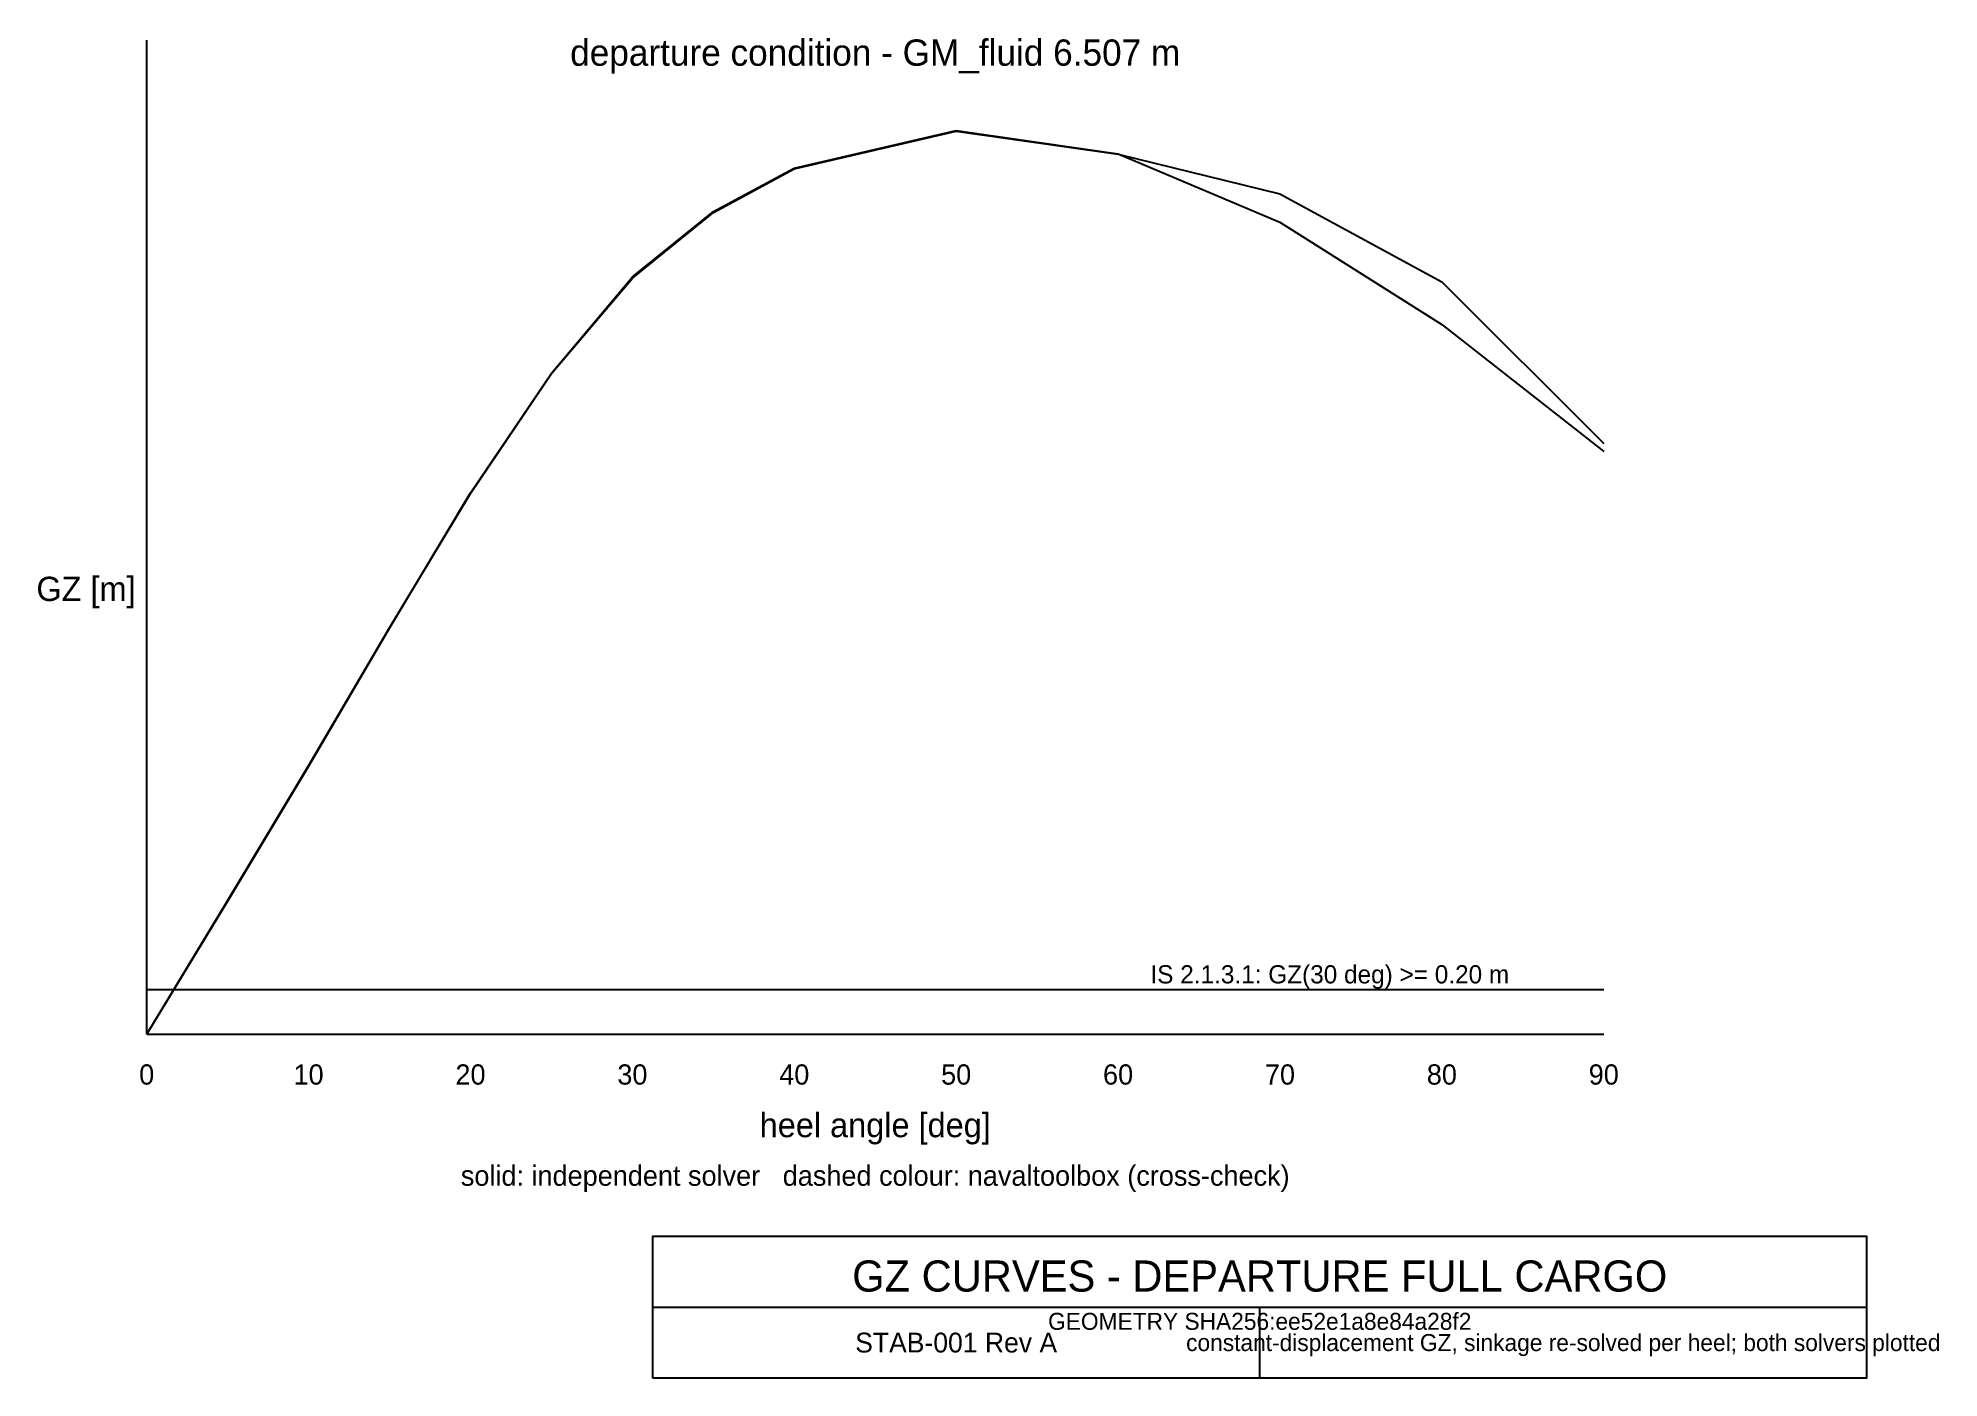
# Model space of a CAD drawing. Header units: metres. Extents: x -1 to 187, y -24 to 108.
import ezdxf
from ezdxf.enums import TextEntityAlignment as Align

# ---------------------------------------------------------------- set-up
doc = ezdxf.new("R2010")
doc.units = ezdxf.units.M
for name, color, linetype in [('ANNOT', 6, 'CONTINUOUS'), ('CURVE', 4, 'CONTINUOUS'), ('GRID', 8, 'CONTINUOUS'), ('TEXT', 7, 'CONTINUOUS'), ('TITLE', 7, 'CONTINUOUS')]:
    doc.layers.add(name, color=color, linetype=linetype)

msp = doc.modelspace()

# ---------------------------------------------------------------- linework, layer by layer
at = {"layer": 'ANNOT'}
msp.add_line((10, 14.4), (154, 14.4), dxfattribs=at)
msp.add_lwpolyline([(10, 10), (18, 23.15), (26, 36.52), (34, 50.14), (42, 63.44), (50, 75.28), (58, 84.7), (66, 91.21), (74, 95.52), (90, 99.24), (106, 96.97), (122, 93.05), (138, 84.36), (154, 68.38)], dxfattribs=at)
at = {"layer": 'CURVE'}
msp.add_lwpolyline([(10, 10), (18, 23.11), (26, 36.46), (34, 50.11), (42, 63.48), (50, 75.33), (58, 84.83), (66, 91.3), (74, 95.59), (90, 99.31), (106, 96.99), (122, 90.24), (138, 80.15), (154, 67.58)], dxfattribs=at)
at = {"layer": 'GRID'}
for q in [(10, 108.25), (154, 10)]:
    msp.add_line((10, 10), q, dxfattribs=at)
at = {"layer": 'TITLE'}
for p, q in [((60, -17), (180, -17)), ((120, -24), (120, -17))]:
    msp.add_line(p, q, dxfattribs=at)
msp.add_lwpolyline([(60, -24), (180, -24), (180, -10), (60, -10)], close=True, dxfattribs=at)

# ---------------------------------------------------------------- texts
at = {"layer": 'ANNOT'}
msp.add_text('IS 2.1.3.1: GZ(30 deg) >= 0.20 m', height=1.8, dxfattribs=at).set_placement((109.2, 15.9), align=Align.MIDDLE_LEFT)
msp.add_text('solid: independent solver   dashed colour: navaltoolbox (cross-check)', height=2, dxfattribs=at).set_placement((82, -4), align=Align.MIDDLE_CENTER)
at = {"layer": 'TEXT'}
for s, height, p in [('departure condition - GM_fluid 6.507 m', 2.6, (82, 107.01)), ('GZ [m]', 2.4, (4, 54)), ('0', 2, (10, 6)), ('10', 2, (26, 6)), ('20', 2, (42, 6)), ('30', 2, (58, 6)), ('40', 2, (74, 6)), ('50', 2, (90, 6)), ('60', 2, (106, 6)), ('70', 2, (122, 6)), ('80', 2, (138, 6)), ('90', 2, (154, 6)), ('heel angle [deg]', 2.4, (82, 1)), ('GEOMETRY SHA256:ee52e1a8e84a28f2', 1.68, (120, -18.4)), ('STAB-001 Rev A', 1.96, (90, -20.5)), ('constant-displacement GZ, sinkage re-solved per heel; both solvers plotted', 1.68, (150, -20.5))]:
    msp.add_text(s, height=height, dxfattribs=at).set_placement(p, align=Align.MIDDLE_CENTER)
at = {"layer": 'TITLE'}
msp.add_text('GZ CURVES - DEPARTURE FULL CARGO', height=3.08, dxfattribs=at).set_placement((120, -13.92), align=Align.MIDDLE_CENTER)

doc.saveas('drawing.dxf')
